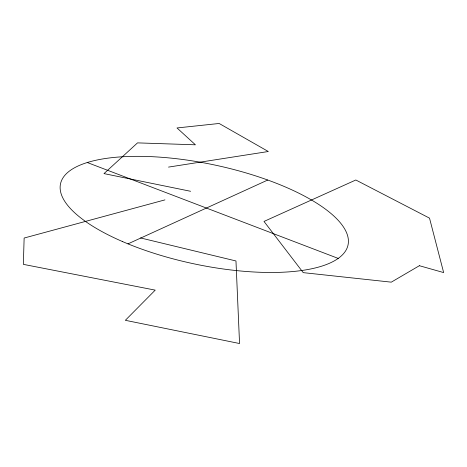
<?xml version="1.0" encoding="UTF-8"?>
<svg xmlns="http://www.w3.org/2000/svg" width="467" height="467" viewBox="0 0 467 467"><rect width="100%" height="100%" fill="white"/><g stroke="black" fill="none" stroke-linecap="round" stroke-linejoin="round"><path stroke-width="0.7" d="M127.987 243.867L267.702 180.052M164.944 199.882L24.138 238.036L23.35 264.357L155.219 290.13L125.343 320.309L239.553 343.525L235.969 260.971L140.526 237.937M168.511 167.098L268.309 151.512L219.151 123.475L177.011 127.958L195.416 144.805L137.531 142.879L103.989 173.607L190.6 191.289M87.241 162.51L338.254 258.432M419.372 265.711L391.282 282.161L303.235 272.64L264.001 221.434L355.825 179.993L429.517 218.142L443.65 272.576L419.372 265.711M122.395 241.509A146.977 50.489 12 0 0 347.933 245.403A146.977 50.489 12 0 0 142.453 156.375A146.977 50.489 12 0 0 122.395 241.509"/></g></svg>
